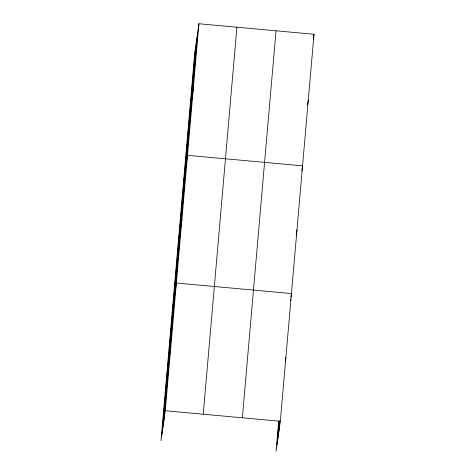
<?xml version="1.0" encoding="UTF-8"?>
<svg xmlns="http://www.w3.org/2000/svg" width="475" height="475" viewBox="0 0 475 475"><rect width="100%" height="100%" fill="white"/><g stroke="black" fill="none" stroke-linecap="round" stroke-linejoin="round"><path stroke-width="0.71" d="M161.945 434.108L195.611 47.108M162.919 427.28L196.579 40.286M163.857 420.654L197.523 33.66M198.936 23.75L194.667 53.734L161.001 440.729L165.27 410.744L198.936 23.75L313.999 34.271L280.333 421.266L276.064 451.25L278.683 421.159M203.241 414.218L236.906 27.223M242.363 417.792L276.028 30.798M277.008 444.624L279.051 421.141M277.982 437.802L279.448 420.921M278.926 431.175L279.817 420.897M191.799 99.447L193.212 89.538M183.219 185.315L187.488 155.331L302.551 165.846L301.845 170.804M180.524 229.092L181.931 219.183M172.11 313.025L176.379 283.035L291.442 293.556L290.938 297.095M169.415 356.802L170.828 346.892M313.292 39.223L313.999 34.271M307.568 105.011L308.275 100.059M296.192 235.362L297 229.704M290.433 300.633L290.635 299.22M285.285 361.659L285.891 357.408M165.27 410.744L280.333 421.266"/></g></svg>
